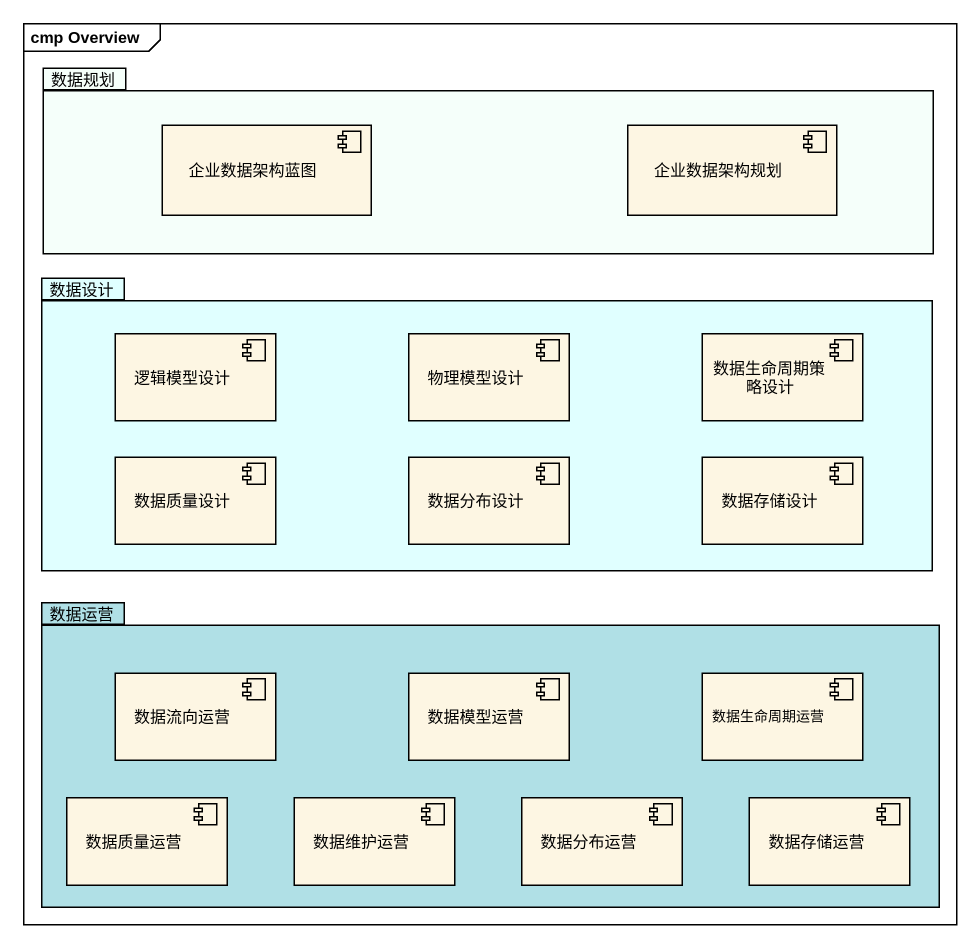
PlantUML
@startuml
mainframe cmp Overview
package 数据规划 #F5FFFA {
  component 企业数据架构蓝图
  component 企业数据架构规划
}
package 数据设计 #E0FFFF {
  component 逻辑模型设计
  component 物理模型设计
  component 数据生命周期策略设计
  component 数据质量设计
  component 数据分布设计
  component 数据存储设计
}
package 数据运营 #B0E0E6 {
  component 数据流向运营
  component 数据模型运营
  component 数据生命周期运营
  component 数据质量运营
  component 数据维护运营
  component 数据分布运营
  component 数据存储运营
}
@enduml
